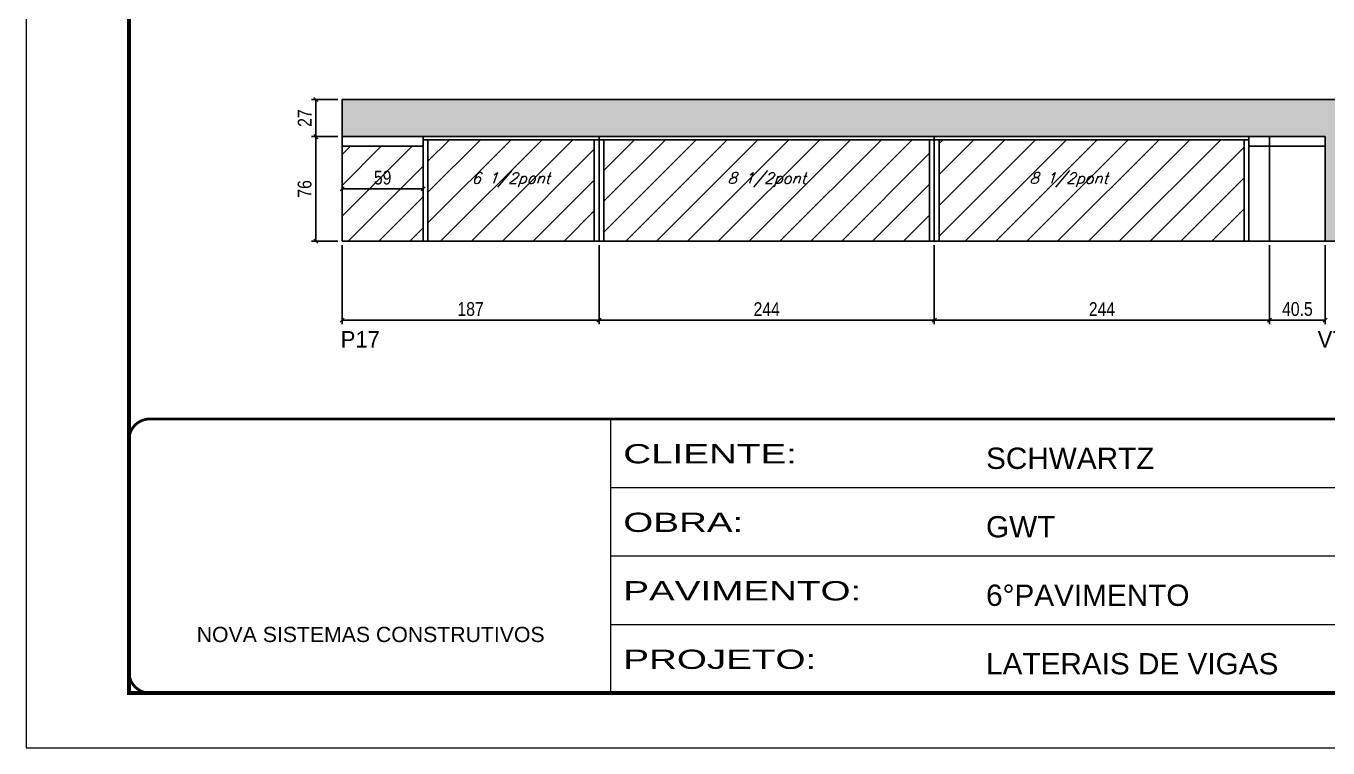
# Model space of a CAD drawing. Extents: x 13154 to 22413, y 1253 to 30260.
# Drawn here: x 17923 to 18870, y 26522 to 27047 of the extents above; entities that cross this region are included whole.
import ezdxf

# ---------------------------------------------------------------- set-up
doc = ezdxf.new("R2010")
doc.units = 0
doc.linetypes.add('CONTINUO', pattern=[0])
doc.linetypes.add('DASHED', pattern=[0.75, 0.5, -0.25])
for name, color, linetype in [('5', 5, 'Continuous'), ('COTA', 241, 'Continuous'), ('Painéis', 200, 'Continuous'), ('SARR_2.2x7', 40, 'Continuous'), ('SARR_3.5x7', 81, 'Continuous'), ('texto', 7, 'Continuous')]:
    doc.layers.add(name, color=color, linetype=linetype)
for name, color, linetype, lineweight in [('Folhas', 255, 'Continuous', 9), ('Hachura', 251, 'Continuous', 9), ('SARRAFO DE PRESSAO', 251, 'DASHED', 9)]:
    doc.layers.add(name, color=color, linetype=linetype, lineweight=lineweight)
doc.styles.add('ARIAL', font='arial.ttf')
doc.styles.add('COTA TECNICA', font='techl___.ttf', dxfattribs={"height": 10})
doc.styles.add('Romans', font='romans.shx')
doc.styles.add('ROMAS860', font='ROMAS860.SHX')
doc.styles.add('Tecnologia', font='')
doc.styles.get('Tecnologia').set_extended_font_data('Forgotten Futurist')
doc.dimstyles.new('PAINEL', dxfattribs={"dimtxt": 10, "dimasz": 3, "dimexe": 3, "dimexo": 3, "dimgap": 3, "dimtad": 1, "dimdec": 1, "dimzin": 12, "dimdsep": 46, "dimtxsty": 'COTA TECNICA', "dimblk1": 'OBLIQUE', "dimblk2": 'OBLIQUE', "dimsah": 1, "dimcen": 0.9, "dimclrd": 4, "dimclre": 4, "dimclrt": 240, "dimadec": 1, "dimazin": 3, "dimtfac": 1, "dimtdec": 1, "dimtmove": 0, "dimatfit": 3, "dimfxl": 1, "dimtolj": 1, "dimtzin": 12, "dimarcsym": 0})

# ---------------------------------------------------------------- blocks, each defined once
blk = doc.blocks.new('9999999999')
at = {"color": 30, "linetype": 'CONTINUO'}
for p, q in [((98564.56, 34230.21), (98564.56, 34429.45)), ((98564.56, 34379.64), (99583.98, 34379.64)), ((98564.56, 34329.83), (99487.98, 34329.83)), ((98564.56, 34280.02), (99487.98, 34280.02))]:
    blk.add_line(p, q, dxfattribs=at)
at = {"color": 30, "linetype": 'CONTINUO', "const_width": 2}
blk.add_lwpolyline([(99583.98, 34230.21), (99583.98, 34414.45, 0.414214), (99568.98, 34429.45), (98228.98, 34429.45, 0.414214), (98213.98, 34414.45), (98213.98, 34245.21, 0.414214), (98228.98, 34230.21), (99583.98, 34230.21)], format="xyb", dxfattribs=at)
at = {"layer": 'Folhas'}
blk.add_lwpolyline([(98138.98, 34190.21), (99623.98, 34190.21), (99623.98, 35240.21), (98138.98, 35240.21)], close=True, dxfattribs=at)
at = {"layer": 'Folhas', "color": 30, "const_width": 3}
blk.add_lwpolyline([(98213.98, 34230.21), (99583.98, 34230.21), (99583.98, 35200.21), (98213.98, 35200.21)], close=True, dxfattribs=at)
at = {"color": 7, "linetype": 'Continuous', "ltscale": 5, "style": 'ARIAL'}
for s, height, p in [('SCHWARTZ', 15.483, (98837.68, 34393.13)), ('GWT', 15.483, (98837.68, 34343.32)), ('6°PAVIMENTO', 15.4829, (98837.68, 34293.51)), ('NOVA SISTEMAS CONSTRUTIVOS', 11.0592, (98263.19, 34267.21)), ('LATERAIS DE VIGAS', 15.4829, (98837.68, 34243.7))]:
    blk.add_text(s, height=height, dxfattribs=at).set_placement(p)
at = {"layer": 'Folhas', "color": 7, "style": 'Tecnologia', "width": 1.5}
for s, p in [('CLIENTE:', (98573.65, 34397.17)), ('OBRA:', (98573.65, 34347.31)), ('PAVIMENTO:', (98573.65, 34297.5)), ('PROJETO:', (98573.65, 34247.69))]:
    blk.add_text(s, height=14, dxfattribs=at).set_placement(p)
blk = doc.blocks.new('_Oblique')
at = {"color": 0, "linetype": 'ByBlock', "lineweight": -2}
blk.add_line((-0.5, -0.5), (0.5, 0.5), dxfattribs=at)
blk = doc.blocks.new('*D211')
at = {"layer": 'COTA', "color": 4, "lineweight": -2, "transparency": 16777216}
for p, q in [((18152.92, 26887.59), (18152.92, 26830.1)), ((18339.92, 26887.59), (18339.92, 26830.1)), ((18152.92, 26833.1), (18339.92, 26833.1))]:
    blk.add_line(p, q, dxfattribs=at)
at = {"layer": 'Defpoints', "color": 0, "transparency": 16777216}
for p in [(18152.92, 26890.59), (18339.92, 26890.59), (18339.92, 26833.1)]:
    blk.add_point(p, dxfattribs=at)
at = {"layer": 'COTA', "color": 4, "lineweight": -2, "transparency": 16777216, "xscale": 3, "yscale": 3, "zscale": 3, "rotation": 180}
blk.add_blockref('_Oblique', (18152.92, 26833.1), dxfattribs=at)
at = {"layer": 'COTA', "color": 4, "lineweight": -2, "transparency": 16777216, "xscale": 3, "yscale": 3, "zscale": 3}
blk.add_blockref('_Oblique', (18339.92, 26833.1), dxfattribs=at)
at = {"layer": 'COTA', "color": 240, "transparency": 16777216, "insert": (18246.42, 26841.19), "char_height": 10, "attachment_point": 5, "style": 'COTA TECNICA'}
blk.add_mtext('\\A1;187', dxfattribs=at)
blk = doc.blocks.new('*D212')
at = {"layer": 'COTA', "color": 4, "lineweight": -2, "transparency": 16777216}
for p, q in [((18339.92, 26887.59), (18339.92, 26830.1)), ((18583.92, 26887.59), (18583.92, 26830.1)), ((18339.92, 26833.1), (18583.92, 26833.1))]:
    blk.add_line(p, q, dxfattribs=at)
at = {"layer": 'Defpoints', "color": 0, "transparency": 16777216}
for p in [(18339.92, 26890.59), (18583.92, 26890.59), (18583.92, 26833.1)]:
    blk.add_point(p, dxfattribs=at)
at = {"layer": 'COTA', "color": 4, "lineweight": -2, "transparency": 16777216, "xscale": 3, "yscale": 3, "zscale": 3, "rotation": 180}
blk.add_blockref('_Oblique', (18339.92, 26833.1), dxfattribs=at)
at = {"layer": 'COTA', "color": 4, "lineweight": -2, "transparency": 16777216, "xscale": 3, "yscale": 3, "zscale": 3}
blk.add_blockref('_Oblique', (18583.92, 26833.1), dxfattribs=at)
at = {"layer": 'COTA', "color": 240, "transparency": 16777216, "insert": (18461.92, 26841.17), "char_height": 10, "attachment_point": 5, "style": 'COTA TECNICA'}
blk.add_mtext('\\A1;244', dxfattribs=at)
blk = doc.blocks.new('*D213')
at = {"layer": 'COTA', "color": 4, "lineweight": -2, "transparency": 16777216}
for p, q in [((18583.92, 26887.59), (18583.92, 26830.1)), ((18827.92, 26887.59), (18827.92, 26830.1)), ((18583.92, 26833.1), (18827.92, 26833.1))]:
    blk.add_line(p, q, dxfattribs=at)
at = {"layer": 'Defpoints', "color": 0, "transparency": 16777216}
for p in [(18583.92, 26890.59), (18827.92, 26890.59), (18827.92, 26833.1)]:
    blk.add_point(p, dxfattribs=at)
at = {"layer": 'COTA', "color": 4, "lineweight": -2, "transparency": 16777216, "xscale": 3, "yscale": 3, "zscale": 3, "rotation": 180}
blk.add_blockref('_Oblique', (18583.92, 26833.1), dxfattribs=at)
at = {"layer": 'COTA', "color": 4, "lineweight": -2, "transparency": 16777216, "xscale": 3, "yscale": 3, "zscale": 3}
blk.add_blockref('_Oblique', (18827.92, 26833.1), dxfattribs=at)
at = {"layer": 'COTA', "color": 240, "transparency": 16777216, "insert": (18705.92, 26841.17), "char_height": 10, "attachment_point": 5, "style": 'COTA TECNICA'}
blk.add_mtext('\\A1;244', dxfattribs=at)
blk = doc.blocks.new('*D214')
at = {"layer": 'COTA', "color": 4, "lineweight": -2, "transparency": 16777216}
blk.add_line((18152.92, 26928.59), (18211.92, 26928.59), dxfattribs=at)
at = {"layer": 'Defpoints', "color": 0, "transparency": 16777216}
for p in [(18152.92, 26928.59), (18211.92, 26928.59), (18211.92, 26928.59)]:
    blk.add_point(p, dxfattribs=at)
at = {"layer": 'COTA', "color": 4, "lineweight": -2, "transparency": 16777216, "xscale": 3, "yscale": 3, "zscale": 3, "rotation": 180}
blk.add_blockref('_Oblique', (18152.92, 26928.59), dxfattribs=at)
at = {"layer": 'COTA', "color": 4, "lineweight": -2, "transparency": 16777216, "xscale": 3, "yscale": 3, "zscale": 3}
blk.add_blockref('_Oblique', (18211.92, 26928.59), dxfattribs=at)
at = {"layer": 'COTA', "color": 240, "transparency": 16777216, "insert": (18182.42, 26936.73), "char_height": 10, "attachment_point": 5, "style": 'COTA TECNICA'}
blk.add_mtext('\\A1;59', dxfattribs=at)
blk = doc.blocks.new('*D220')
at = {"layer": 'COTA', "color": 4, "lineweight": -2, "transparency": 16777216}
for p, q in [((18149.92, 26966.59), (18130.75, 26966.59)), ((18133.75, 26966.59), (18133.75, 26890.59)), ((18149.92, 26890.59), (18130.75, 26890.59))]:
    blk.add_line(p, q, dxfattribs=at)
at = {"layer": 'Defpoints', "color": 0, "transparency": 16777216}
for p in [(18152.92, 26966.59), (18133.75, 26890.59), (18152.92, 26890.59)]:
    blk.add_point(p, dxfattribs=at)
at = {"layer": 'COTA', "color": 4, "lineweight": -2, "transparency": 16777216, "xscale": 3, "yscale": 3, "zscale": 3}
for p, rotation in [((18133.75, 26966.59), 90), ((18133.75, 26890.59), 270)]:
    blk.add_blockref('_Oblique', p, dxfattribs=dict(at, rotation=rotation))
at = {"layer": 'COTA', "color": 240, "transparency": 16777216, "insert": (18125.65, 26928.59), "char_height": 10, "attachment_point": 5, "rotation": 90, "style": 'COTA TECNICA'}
blk.add_mtext('\\A1;76', dxfattribs=at)
blk = doc.blocks.new('*D221')
at = {"layer": 'COTA', "color": 4, "lineweight": -2, "transparency": 16777216}
for p, q in [((18149.92, 26993.59), (18130.75, 26993.59)), ((18133.75, 26966.59), (18133.75, 26993.59)), ((18149.92, 26966.59), (18130.75, 26966.59))]:
    blk.add_line(p, q, dxfattribs=at)
at = {"layer": 'Defpoints', "color": 0, "transparency": 16777216}
for p in [(18133.75, 26993.59), (18152.92, 26993.59), (18152.92, 26966.59)]:
    blk.add_point(p, dxfattribs=at)
at = {"layer": 'COTA', "color": 4, "lineweight": -2, "transparency": 16777216, "xscale": 3, "yscale": 3, "zscale": 3}
for p, rotation in [((18133.75, 26993.59), 90), ((18133.75, 26966.59), 270)]:
    blk.add_blockref('_Oblique', p, dxfattribs=dict(at, rotation=rotation))
at = {"layer": 'COTA', "color": 240, "transparency": 16777216, "insert": (18125.68, 26980.09), "char_height": 10, "attachment_point": 5, "rotation": 90, "style": 'COTA TECNICA'}
blk.add_mtext('\\A1;27', dxfattribs=at)
blk = doc.blocks.new('*D865')
at = {"layer": 'COTA', "color": 4, "lineweight": -2, "transparency": 16777216}
for p, q in [((18827.92, 26887.59), (18827.92, 26830.1)), ((18868.42, 26887.59), (18868.42, 26830.1)), ((18827.92, 26833.1), (18868.42, 26833.1))]:
    blk.add_line(p, q, dxfattribs=at)
at = {"layer": 'Defpoints', "color": 0, "transparency": 16777216}
for p in [(18827.92, 26890.59), (18868.42, 26890.59), (18868.42, 26833.1)]:
    blk.add_point(p, dxfattribs=at)
at = {"layer": 'COTA', "color": 4, "lineweight": -2, "transparency": 16777216, "xscale": 3, "yscale": 3, "zscale": 3, "rotation": 180}
blk.add_blockref('_Oblique', (18827.92, 26833.1), dxfattribs=at)
at = {"layer": 'COTA', "color": 4, "lineweight": -2, "transparency": 16777216, "xscale": 3, "yscale": 3, "zscale": 3}
blk.add_blockref('_Oblique', (18868.42, 26833.1), dxfattribs=at)
at = {"layer": 'COTA', "color": 240, "transparency": 16777216, "insert": (18848.17, 26841.21), "char_height": 10, "attachment_point": 5, "style": 'COTA TECNICA'}
blk.add_mtext('\\A1;40.5', dxfattribs=at)

msp = doc.modelspace()

# ---------------------------------------------------------------- hatches: boundary and pattern name
at = {"layer": 'COTA'}
h = msp.add_hatch(dxfattribs=at)
h.set_pattern_fill('AR-CONC', color=256, scale=0.03)
h.paths.add_polyline_path([(18868.42, 26890.59), (18898.42, 26890.59), (18898.42, 26910.59), (18898.42, 26969.59), (19198.42, 26969.59), (19198.42, 26983.59), (18898.42, 26983.59), (18898.42, 26993.59), (18152.92, 26993.59), (18152.92, 26966.59), (18868.42, 26966.59)])
at = {"layer": 'Hachura', "linetype": 'ByBlock'}
h = msp.add_hatch(dxfattribs=at)
h.set_pattern_fill('ANSI31', color=256, scale=5)
h.paths.add_polyline_path([(19018.2, 27221.35), (19004.92, 27221.35), (19004.92, 27137.55), (19018.2, 27137.55)])
h.paths.add_polyline_path([(19034.42, 27221.35), (19021.7, 27221.35), (19021.7, 27137.55), (19034.42, 27137.55)])
h.paths.add_polyline_path([(19120.92, 27137.55), (19120.92, 27150.55), (19091.92, 27150.55), (19091.92, 27157.55), (19091.92, 27216.55), (19037.92, 27216.55), (19037.92, 27137.55)])
h.paths.add_polyline_path([(18211.92, 26959.59), (18152.92, 26959.59), (18152.92, 26890.59), (18211.92, 26890.59)])
h.paths.add_polyline_path([(18215.42, 26964.39), (18215.42, 26890.59), (18336.42, 26890.59), (18336.42, 26964.39)])
h = msp.add_hatch(dxfattribs=at)
h.set_pattern_fill('ANSI31', color=256, scale=5)
h.paths.add_polyline_path([(18916.92, 26967.39), (18916.92, 26910.59), (19056.42, 26910.59), (19056.42, 26967.39)])
h.paths.add_polyline_path([(18809.42, 26890.59), (18809.42, 26964.39), (18587.42, 26964.39), (18587.42, 26890.59)])
h.paths.add_polyline_path([(18580.42, 26890.59), (18580.42, 26964.39), (18343.42, 26964.39), (18343.42, 26890.59)])

# ---------------------------------------------------------------- linework, layer by layer
at = {"layer": 'COTA'}
for p, q in [((18152.92, 26993.59), (18152.92, 26966.59)), ((18898.42, 26993.59), (18152.92, 26993.59)), ((18827.92, 26959.59), (18812.92, 26959.59)), ((18868.42, 26890.59), (18898.42, 26890.59))]:
    msp.add_line(p, q, dxfattribs=at)
at = {"layer": 'Painéis', "linetype": 'Continuous'}
for p, q in [((18152.92, 26890.59), (18152.92, 26966.59)), ((18152.92, 26966.59), (18868.42, 26966.59)), ((18339.92, 26890.59), (18339.92, 26966.59)), ((18583.92, 26890.59), (18583.92, 26966.59)), ((18827.92, 26890.59), (18827.92, 26966.59)), ((18868.42, 26890.59), (18868.42, 26966.59)), ((18152.92, 26890.59), (18868.42, 26890.59))]:
    msp.add_line(p, q, dxfattribs=at)
at = {"layer": 'SARR_2.2x7', "linetype": 'Continuous'}
for p, q in [((18152.92, 26959.59), (18211.92, 26959.59)), ((18211.92, 26964.39), (18339.92, 26964.39)), ((18339.92, 26964.39), (18583.92, 26964.39)), ((18583.92, 26964.39), (18812.92, 26964.39)), ((18827.92, 26959.59), (18868.42, 26959.59))]:
    msp.add_line(p, q, dxfattribs=at)
at = {"layer": 'SARR_3.5x7'}
for p, q in [((18211.92, 26966.59), (18211.92, 26890.59)), ((18215.42, 26964.39), (18215.42, 26890.59)), ((18336.42, 26964.39), (18336.42, 26890.59)), ((18343.42, 26964.39), (18343.42, 26890.59)), ((18580.42, 26964.39), (18580.42, 26890.59)), ((18587.42, 26964.39), (18587.42, 26890.59)), ((18809.42, 26964.39), (18809.42, 26890.59)), ((18812.92, 26966.59), (18812.92, 26890.59))]:
    msp.add_line(p, q, dxfattribs=at)

# ---------------------------------------------------------------- block references
at = {"layer": 'SARRAFO DE PRESSAO', "color": 6, "linetype": 'ByBlock'}
msp.add_blockref('9999999999', (-80216.1, -7668.18), dxfattribs=at)

# ---------------------------------------------------------------- texts
at = {"layer": '5', "linetype": 'Continuous', "style": 'ROMAS860'}
for s, p in [('P17', (18151.88, 26813.2)), ('V724', (18862.88, 26813.2))]:
    msp.add_text(s, height=12, rotation=359.99996, dxfattribs=at).set_placement(p)
at = {"layer": 'texto', "color": 2, "char_height": 8, "attachment_point": 5, "style": 'Romans'}
for s, insert in [('{\\Q19;\\C256;6 1/2pont}', (18275.67, 26935.09)), ('{\\Q19;\\C256;8 1/2pont}', (18461.92, 26935.09)), ('{\\Q19;\\C256;8 1/2pont}', (18681.67, 26935.09))]:
    msp.add_mtext(s, dxfattribs=dict(at, insert=insert))

# ---------------------------------------------------------------- dimensions: what is measured, and where the dimension line sits
at = {"layer": 'COTA'}
for base, p2, picture, middle in [((18133.75, 26993.59), (18152.92, 26993.59), '*D221', (18125.68, 26980.09)), ((18133.75, 26890.59), (18152.92, 26890.59), '*D220', (18125.65, 26928.59))]:
    dim = msp.add_linear_dim(base=base, p1=(18152.92, 26966.59), p2=p2, angle=90, dimstyle='PAINEL', dxfattribs=at)
    dim.commit()
    dim.dimension.update_dxf_attribs({"geometry": picture, "text_midpoint": middle})
for base, p1, p2, picture, middle in [((18211.92, 26928.59), (18152.92, 26928.59), (18211.92, 26928.59), '*D214', (18182.42, 26936.73)), ((18339.92, 26833.1), (18152.92, 26890.59), (18339.92, 26890.59), '*D211', (18246.42, 26841.19)), ((18868.42, 26833.1), (18827.92, 26890.59), (18868.42, 26890.59), '*D865', (18848.17, 26841.21))]:
    dim = msp.add_linear_dim(base=base, p1=p1, p2=p2, dimstyle='PAINEL', dxfattribs=at)
    dim.commit()
    dim.dimension.update_dxf_attribs({"geometry": picture, "text_midpoint": middle})
for base, p1, p2, picture, middle in [((18583.92, 26833.1), (18339.92, 26890.59), (18583.92, 26890.59), '*D212', (18461.92, 26841.17)), ((18827.92, 26833.1), (18583.92, 26890.59), (18827.92, 26890.59), '*D213', (18705.92, 26841.17))]:
    dim = msp.add_linear_dim(base=base, p1=p1, p2=p2, dimstyle='PAINEL', override={"dimtmove": 1}, dxfattribs=at)
    dim.commit()
    dim.dimension.update_dxf_attribs({"geometry": picture, "text_midpoint": middle})

doc.saveas('drawing.dxf')
